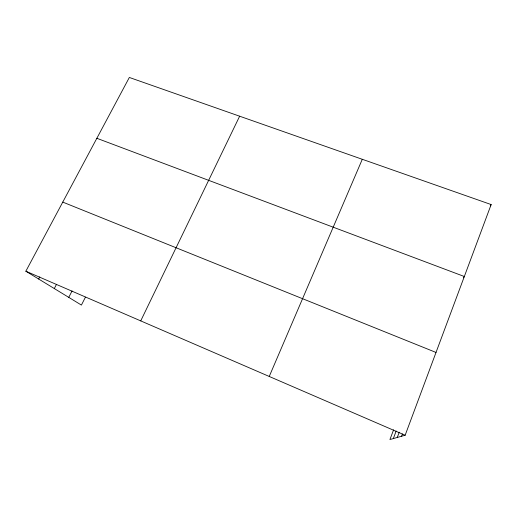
<?xml version="1.0" encoding="UTF-8"?>
<svg xmlns="http://www.w3.org/2000/svg" width="517" height="517" viewBox="0 0 517 517"><rect width="100%" height="100%" fill="white"/><g stroke="black" fill="none" stroke-linecap="round" stroke-linejoin="round"><path stroke-width="0.78" d="M401.58 436.238L402.42 433.983M393.599 429.821L389.928 439.54L405.154 435.23L491.15 204.558L129.34 77.46L25.85 271.212L81.415 305.082L85.421 297.185M397.263 437.46L399.24 432.206M393.334 438.578L396.171 431.029M269.241 376.46L362.294 159.288M140.727 320.889L239.642 116.209M68.761 297.372L72.07 290.929M54.304 288.557L56.521 284.298M38.659 279.018L39.777 276.899M490.316 205.856L491.15 204.558M463.394 277.752L464.324 276.505L96.853 138.285M62.764 202.102L436.012 352.445M25.85 271.212L405.154 435.23"/></g></svg>
